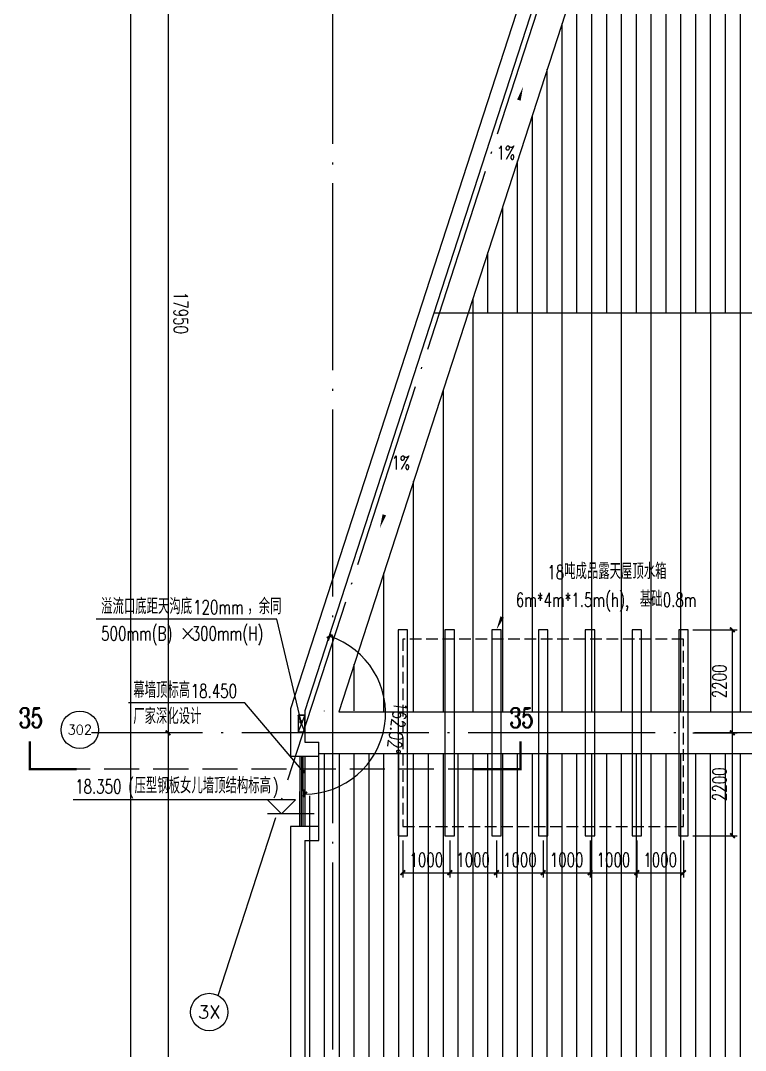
# Model space of a CAD drawing. Extents: x -1313754 to 847533, y 489853 to 941203.
# Drawn here: x 180473 to 195968, y 560081 to 582093 of the extents above; entities that cross this region are included whole.
import ezdxf
from ezdxf.enums import TextEntityAlignment as Align

# ---------------------------------------------------------------- set-up
doc = ezdxf.new("R2010")
doc.units = 0
doc.header["$LTSCALE"] = 1000
doc.header["$MEASUREMENT"] = 0
doc.linetypes.add('DASH', pattern=[0.35, 0.25, -0.1])
doc.linetypes.add('DOTE', pattern=[2.42, 2, -0.2, 0.02, -0.2])
doc.layers.get('Defpoints').update_dxf_attribs({"color": 210})
for name, color, linetype in [('A-AXIS-D', 1, 'Continuous'), ('A-AXIS-DOTE', 14, 'DOTE'), ('A-AXIS-DP', 126, 'Continuous'), ('A-AXIS-SYMB', 3, 'Continuous'), ('A-DRAIN', 142, 'Continuous'), ('A-HATCH-2', 251, 'Continuous'), ('A-LIN-V', 9, 'Continuous'), ('A-SFCE', 30, 'Continuous'), ('A-WINDOW', 140, 'Continuous'), ('AS-COLN', 6, 'Continuous'), ('AS-WALL', 40, 'Continuous'), ('DIM_SYMB', 3, 'Continuous'), ('PUB_TEXT', 7, 'Continuous'), ('虹吸溢流', 3, 'Continuous'), ('虹吸雨水斗', 6, 'Continuous'), ('虹吸雨水标注XT', 7, 'Continuous')]:
    doc.layers.add(name, color=color, linetype=linetype)
doc.styles.add('_TCH_AXIS', font='COMPLEX', dxfattribs={"bigfont": 'GBCBIG'})
doc.styles.add('_TCH_DIM', font='SIMPLEX', dxfattribs={"bigfont": 'GBCBIG'})
doc.styles.add('_TCH_DIM_T3', font='SIMPLEX', dxfattribs={"width": 0.705882, "bigfont": 'GBCBIG'})
doc.styles.add('_TCH_LABEL', font='COMPLEX', dxfattribs={"bigfont": 'GBCBIG'})
doc.styles.add('A-DIM_T3', font='SIMPLEX', dxfattribs={"width": 0.705882, "bigfont": 'GBCBIG'})
doc.dimstyles.new('_TCH_ARCH&&100', dxfattribs={"dimtxt": 297.5, "dimasz": 100, "dimexe": 100, "dimexo": 100, "dimgap": 126.25, "dimtad": 1, "dimdec": 0, "dimzin": 0, "dimdsep": 46, "dimtxsty": '_TCH_DIM_T3', "dimblk": 'ARCHTICK', "dimcen": 0.09, "dimclrt": 7, "dimazin": 2, "dimtfac": 1, "dimtdec": 0, "dimtix": 1, "dimtmove": 2, "dimatfit": 3, "dimfxl": 0, "dimtolj": 1, "dimtzin": 0, "dimarcsym": 0})
doc.dimstyles.new('A-DIM&&100', dxfattribs={"dimtxt": 297.5, "dimasz": 100, "dimexe": 100, "dimexo": 100, "dimgap": 126.25, "dimtad": 1, "dimdec": 0, "dimzin": 0, "dimdsep": 46, "dimtxsty": 'A-DIM_T3', "dimblk": 'ARCHTICK', "dimcen": 0.09, "dimclrt": 7, "dimazin": 2, "dimtfac": 1, "dimtdec": 0, "dimtix": 1, "dimtmove": 2, "dimatfit": 3, "dimfxl": 0, "dimtolj": 1, "dimtzin": 0, "dimarcsym": 0})
pattern_1 = [(90, (-500100, 0), (-317.5, 0), [])]

# ---------------------------------------------------------------- blocks, each defined once
blk = doc.blocks.new('rrrrrrrrrrrrrrrrrrrrr')
at = {"layer": 'A-HATCH-2'}
h = blk.add_hatch(dxfattribs=at)
h.set_pattern_fill('ANSI31', color=256, scale=200, angle=45)
h.set_pattern_definition(pattern_1)
h.paths.add_polyline_path([(-266220, 575845), (-133684.3, 575845), (-128454.2, 575845), (-128454.2, 584370), (-307291.3, 584370), (-310057.3, 575845), (-299145.1, 575845)])
h = blk.add_hatch(dxfattribs=at)
h.set_pattern_fill('ANSI31', color=256, scale=400, angle=45)
h.set_pattern_definition([(90, (-500100, 0), (-635, 0), [])])
h.paths.add_polyline_path([(-266220, 575845), (-133684.3, 575845), (-128454.2, 575845), (-128454.2, 567320), (-313254.2, 567335.8), (-312823.4, 567320), (-310057.3, 575845), (-278850, 575845)])
h = blk.add_hatch(dxfattribs=at)
h.set_pattern_fill('ANSI31', color=256, scale=200, angle=45)
h.set_pattern_definition(pattern_1)
h.paths.add_polyline_path([(-313254.2, 565520), (-313554.2, 565520), (-313554.2, 557895), (-299145.1, 557895), (-266220, 557895), (-133684.3, 557895), (-128454.2, 557895), (-128454.2, 566420), (-313254.2, 566420)])
at = {"layer": 'A-AXIS-SYMB'}
for p, q in [((-314830, 567510), (-317323.4, 567510)), ((-313586.5, 566040), (-314830, 567510)), ((-313750.8, 565440), (-318504.1, 565440)), ((-314050.8, 565140), (-314350.8, 565440)), ((-314050.8, 565140), (-313750.8, 565440)), ((-313350.8, 565140), (-314350.8, 565140))]:
    blk.add_line(p, q, dxfattribs=at)
at = {"layer": 'A-AXIS-SYMB', "const_width": 40}
blk.add_lwpolyline([(-313573.6, 566024.7, 1), (-313599.4, 566055.2, 1)], format="xyb", close=True, dxfattribs=at)
at = {"layer": 'A-LIN-V'}
for points in [[(-307291.3, 584370), (-312823.4, 567320), (-128454.2, 567320)], [(-128454.2, 566420), (-313254.2, 566420)]]:
    blk.add_lwpolyline(points, dxfattribs=at)
at = {"layer": 'A-SFCE'}
for p, q in [((-313254.2, 564570), (-313254.2, 566670)), ((-313554.2, 566370), (-313554.2, 564870)), ((-313554.2, 564570), (-313254.2, 564570))]:
    blk.add_line(p, q, dxfattribs=at)
for points in [[(-128154.2, 548220), (-128154.2, 621419.9), (-296321.3, 621420), (-313854.2, 567383.3), (-313854.2, 566370), (-313254.2, 566370)], [(-313554.2, 564570), (-313554.2, 548519.9), (-128454.2, 548519.9), (-128454.2, 621119.9), (-296103.2, 621120), (-313554.2, 567335.8), (-313554.2, 566670), (-313254.2, 566670)], [(-310793.3, 575845), (-128454.2, 575845)], [(-313351, 566670), (-313254.2, 566670)], [(-313254.2, 564870), (-313854.2, 564870), (-313854.2, 548219.9), (-128154.2, 548219.9)]]:
    blk.add_lwpolyline(points, dxfattribs=at)
at = {"layer": 'A-WINDOW'}
for p, q in [((-313654.2, 564870.3), (-313651.1, 566370)), ((-313621.2, 564870.2), (-313618.1, 566370)), ((-313587.2, 564870.1), (-313584.1, 566370))]:
    blk.add_line(p, q, dxfattribs=at)
at = {"layer": 'PUB_TEXT', "style": '_TCH_DIM'}
for s, height, p in [('幕墙顶标高', 337.59, (-317218.4, 567615)), ('厂家深化设计', 337.59, (-317218.4, 567055)), ('压型钢板女儿墙顶结构标高', 337.589, (-317190.8, 565573.3))]:
    blk.add_text(s, height=height, dxfattribs=at).set_placement(p)
at = {"layer": 'PUB_TEXT', "style": '_TCH_DIM', "width": 0.705882}
for s, p in [('18.450', (-315989.7, 567615)), ('18.350', (-318460.8, 565573.3)), ('(', (-317330.8, 565573.3)), (')', (-314241.8, 565573.3))]:
    blk.add_text(s, height=297.5, dxfattribs=at).set_placement(p)
blk = doc.blocks.new('_ArchTick')
at = {"color": 0, "linetype": 'ByBlock', "const_width": 0.4}
blk.add_lwpolyline([(-0.5, -0.5), (0.5, 0.5)], dxfattribs=at)
blk = doc.blocks.new('*D1349')
at = {"layer": 'A-AXIS-D', "color": 0, "lineweight": -2}
for p, q in [((-94953, -220000), (-95739, -220000)), ((-95639, -220000), (-95639, -237950)), ((-94953, -237950), (-95739, -237950))]:
    blk.add_line(p, q, dxfattribs=at)
at = {"layer": 'Defpoints', "color": 0}
for p in [(-94853, -220000), (-95639, -237950), (-94853, -237950)]:
    blk.add_point(p, dxfattribs=at)
at = {"layer": 'A-AXIS-D', "color": 0, "lineweight": -2, "xscale": 100, "yscale": 100, "zscale": 100}
for p, rotation in [((-95639, -220000), 90), ((-95639, -237950), 270)]:
    blk.add_blockref('_ArchTick', p, dxfattribs=dict(at, rotation=rotation))
at = {"layer": 'A-AXIS-D', "color": 7, "insert": (-95364, -228975), "char_height": 297.5, "attachment_point": 5, "rotation": 270, "style": 'A-DIM_T3'}
blk.add_mtext('\\A1;17950', dxfattribs=at)
blk = doc.blocks.new('*D1350')
at = {"layer": 'A-AXIS-D', "color": 0, "lineweight": -2}
for p, q in [((-94953, -237950), (-95739, -237950)), ((-95639, -237950), (-95639, -255900)), ((-94953, -255900), (-95739, -255900))]:
    blk.add_line(p, q, dxfattribs=at)
at = {"layer": 'Defpoints', "color": 0}
for p in [(-94853, -237950), (-95639, -255900), (-94853, -255900)]:
    blk.add_point(p, dxfattribs=at)
at = {"layer": 'A-AXIS-D', "color": 0, "lineweight": -2, "xscale": 100, "yscale": 100, "zscale": 100}
for p, rotation in [((-95639, -237950), 90), ((-95639, -255900), 270)]:
    blk.add_blockref('_ArchTick', p, dxfattribs=dict(at, rotation=rotation))
at = {"layer": 'A-AXIS-D', "color": 7, "insert": (-95364, -246925), "char_height": 297.5, "attachment_point": 5, "rotation": 270, "style": 'A-DIM_T3'}
blk.add_mtext('\\A1;17950', dxfattribs=at)
blk = doc.blocks.new('*D1409')
at = {"layer": 'A-AXIS-D', "color": 0, "lineweight": -2}
for p, q in [((-95053, -183400), (-96539, -183400)), ((-96439, -183400), (-96439, -256600)), ((-95053, -256600), (-96539, -256600))]:
    blk.add_line(p, q, dxfattribs=at)
at = {"layer": 'Defpoints', "color": 0}
for p in [(-94953, -183400), (-96439, -256600), (-94953, -256600)]:
    blk.add_point(p, dxfattribs=at)
at = {"layer": 'A-AXIS-D', "color": 0, "lineweight": -2, "xscale": 100, "yscale": 100, "zscale": 100}
for p, rotation in [((-96439, -183400), 90), ((-96439, -256600), 270)]:
    blk.add_blockref('_ArchTick', p, dxfattribs=dict(at, rotation=rotation))
at = {"layer": 'A-AXIS-D', "color": 7, "insert": (-96164, -220000), "char_height": 297.5, "attachment_point": 5, "rotation": 270, "style": 'A-DIM_T3'}
blk.add_mtext('\\A1;73200', dxfattribs=at)
blk = doc.blocks.new('*D1489')
at = {"layer": 'A-AXIS-D', "color": 0, "lineweight": -2}
for p, q in [((-92166, -235832), (-92215, -235985)), ((-92718, -239323), (-92718, -239163))]:
    blk.add_line(p, q, dxfattribs=at)
blk.add_arc((-92718, -237534), 1729, 270, 72.0237, dxfattribs=at)
at = {"layer": 'Defpoints', "color": 0}
for p in [(-92135, -235737), (-92718, -237534), (-91319, -238550), (-92718, -239423)]:
    blk.add_point(p, dxfattribs=at)
at = {"layer": 'A-AXIS-D', "color": 0, "lineweight": -2, "xscale": 100, "yscale": 100, "zscale": 100}
for p, rotation in [((-92184, -235889), 162.0237133975118), ((-92718, -239263), 180.0000000000004)]:
    blk.add_blockref('_ArchTick', p, dxfattribs=dict(at, rotation=rotation))
at = {"layer": 'A-AXIS-D', "color": 7, "insert": (-90738, -237847), "char_height": 297.5, "attachment_point": 5, "rotation": 261.0119, "style": 'A-DIM_T3'}
blk.add_mtext('\\A1;162.02°', dxfattribs=at)
blk = doc.blocks.new('溢流口')
at = {"layer": '虹吸雨水标注XT'}
for p, q in [((-250, 98), (250, -98)), ((250, 98), (-250, -98)), ((250, -98), (250, 98))]:
    blk.add_line(p, q, dxfattribs=at)
blk.add_lwpolyline([(-250, 98), (250, 98), (250, -98), (-250, -98)], close=True, dxfattribs=at)
blk = doc.blocks.new('21321423')
at = {"layer": 'A-AXIS-SYMB'}
for p, q in [((185950, 569300), (182090, 569300)), ((186470, 567101), (185950, 569300))]:
    blk.add_line(p, q, dxfattribs=at)
for points in [[(190852, 579520, 0, 0, 0), (191215, 580679, 0, 80, 0), (191125, 580393, 0, 0, 0)], [(188540, 572395, 0, 0, 0), (188153, 571244, 0, 80, 0), (188249, 571528, 0, 0, 0)]]:
    blk.add_lwpolyline(points, format="xyseb", dxfattribs=at)
at = {"layer": 'A-AXIS-SYMB', "const_width": 40}
blk.add_lwpolyline([(186475, 567082, 1), (186465, 567120, 1)], format="xyb", close=True, dxfattribs=at)
at = {"layer": '虹吸溢流', "ltscale": 200, "xscale": -0.70754716981, "yscale": 0.70754716981, "zscale": 0.70754716981, "rotation": 270}
blk.add_blockref('溢流口', (186477, 567070), dxfattribs=at)
at = {"layer": 'PUB_TEXT', "style": '_TCH_DIM', "width": 0.705882}
for s, p in [('1%%%', (190650, 579122)), ('1%%%', (188403, 572495)), ('120mm', (184161, 569405)), ('500mm(B)', (182195, 568845)), ('300mm(H)', (184131, 568845))]:
    blk.add_text(s, height=297.5, dxfattribs=at).set_placement(p)
at = {"layer": 'PUB_TEXT', "style": '_TCH_DIM'}
for s, height, p in [('溢流口底距天沟底', 337.6, (182195, 569405)), ('，余同', 337.6, (185321, 569405)), ('×', 338, (183885, 568845))]:
    blk.add_text(s, height=height, dxfattribs=at).set_placement(p)
blk = doc.blocks.new('*D2530')
at = {"layer": 'A-AXIS-DP', "color": 0, "lineweight": -2}
for p, q in [((194646, 564570), (194646, 563780)), ((195646, 564570), (195646, 563780)), ((194646, 563880), (195646, 563880))]:
    blk.add_line(p, q, dxfattribs=at)
at = {"layer": 'Defpoints', "color": 0}
for p in [(194646, 564670), (195646, 564670), (195646, 563880)]:
    blk.add_point(p, dxfattribs=at)
at = {"layer": 'A-AXIS-DP', "color": 0, "lineweight": -2, "xscale": 100, "yscale": 100, "zscale": 100, "rotation": 180}
blk.add_blockref('_ArchTick', (194646, 563880), dxfattribs=at)
at = {"layer": 'A-AXIS-DP', "color": 0, "lineweight": -2, "xscale": 100, "yscale": 100, "zscale": 100}
blk.add_blockref('_ArchTick', (195646, 563880), dxfattribs=at)
at = {"layer": 'A-AXIS-DP', "color": 7, "insert": (195146, 564155), "char_height": 297.5, "attachment_point": 5, "style": '_TCH_DIM_T3'}
blk.add_mtext('\\A1;1000', dxfattribs=at)
blk = doc.blocks.new('*D2531')
at = {"layer": 'A-AXIS-DP', "color": 0, "lineweight": -2}
for p, q in [((195646, 564570), (195646, 563780)), ((196646, 564570), (196646, 563780)), ((195646, 563880), (196646, 563880))]:
    blk.add_line(p, q, dxfattribs=at)
at = {"layer": 'Defpoints', "color": 0}
for p in [(195646, 564670), (196646, 564670), (196646, 563880)]:
    blk.add_point(p, dxfattribs=at)
at = {"layer": 'A-AXIS-DP', "color": 0, "lineweight": -2, "xscale": 100, "yscale": 100, "zscale": 100, "rotation": 180}
blk.add_blockref('_ArchTick', (195646, 563880), dxfattribs=at)
at = {"layer": 'A-AXIS-DP', "color": 0, "lineweight": -2, "xscale": 100, "yscale": 100, "zscale": 100}
blk.add_blockref('_ArchTick', (196646, 563880), dxfattribs=at)
at = {"layer": 'A-AXIS-DP', "color": 7, "insert": (196146, 564155), "char_height": 297.5, "attachment_point": 5, "style": '_TCH_DIM_T3'}
blk.add_mtext('\\A1;1000', dxfattribs=at)
blk = doc.blocks.new('*D2532')
at = {"layer": 'A-AXIS-DP', "color": 0, "lineweight": -2}
for p, q in [((196646, 564570), (196646, 563780)), ((197646, 564570), (197646, 563780)), ((196646, 563880), (197646, 563880))]:
    blk.add_line(p, q, dxfattribs=at)
at = {"layer": 'Defpoints', "color": 0}
for p in [(196646, 564670), (197646, 564670), (197646, 563880)]:
    blk.add_point(p, dxfattribs=at)
at = {"layer": 'A-AXIS-DP', "color": 0, "lineweight": -2, "xscale": 100, "yscale": 100, "zscale": 100, "rotation": 180}
blk.add_blockref('_ArchTick', (196646, 563880), dxfattribs=at)
at = {"layer": 'A-AXIS-DP', "color": 0, "lineweight": -2, "xscale": 100, "yscale": 100, "zscale": 100}
blk.add_blockref('_ArchTick', (197646, 563880), dxfattribs=at)
at = {"layer": 'A-AXIS-DP', "color": 7, "insert": (197146, 564155), "char_height": 297.5, "attachment_point": 5, "style": '_TCH_DIM_T3'}
blk.add_mtext('\\A1;1000', dxfattribs=at)
blk = doc.blocks.new('*D2533')
at = {"layer": 'A-AXIS-DP', "color": 0, "lineweight": -2}
for p, q in [((197646, 564570), (197646, 563780)), ((198646, 564570), (198646, 563780)), ((197646, 563880), (198646, 563880))]:
    blk.add_line(p, q, dxfattribs=at)
at = {"layer": 'Defpoints', "color": 0}
for p in [(197646, 564670), (198646, 564670), (198646, 563880)]:
    blk.add_point(p, dxfattribs=at)
at = {"layer": 'A-AXIS-DP', "color": 0, "lineweight": -2, "xscale": 100, "yscale": 100, "zscale": 100, "rotation": 180}
blk.add_blockref('_ArchTick', (197646, 563880), dxfattribs=at)
at = {"layer": 'A-AXIS-DP', "color": 0, "lineweight": -2, "xscale": 100, "yscale": 100, "zscale": 100}
blk.add_blockref('_ArchTick', (198646, 563880), dxfattribs=at)
at = {"layer": 'A-AXIS-DP', "color": 7, "insert": (198146, 564155), "char_height": 297.5, "attachment_point": 5, "style": '_TCH_DIM_T3'}
blk.add_mtext('\\A1;1000', dxfattribs=at)
blk = doc.blocks.new('*D2534')
at = {"layer": 'A-AXIS-DP', "color": 0, "lineweight": -2}
for p, q in [((198646, 564570), (198646, 563780)), ((199646, 564570), (199646, 563780)), ((198646, 563880), (199646, 563880))]:
    blk.add_line(p, q, dxfattribs=at)
at = {"layer": 'Defpoints', "color": 0}
for p in [(198646, 564670), (199646, 564670), (199646, 563880)]:
    blk.add_point(p, dxfattribs=at)
at = {"layer": 'A-AXIS-DP', "color": 0, "lineweight": -2, "xscale": 100, "yscale": 100, "zscale": 100, "rotation": 180}
blk.add_blockref('_ArchTick', (198646, 563880), dxfattribs=at)
at = {"layer": 'A-AXIS-DP', "color": 0, "lineweight": -2, "xscale": 100, "yscale": 100, "zscale": 100}
blk.add_blockref('_ArchTick', (199646, 563880), dxfattribs=at)
at = {"layer": 'A-AXIS-DP', "color": 7, "insert": (199146, 564155), "char_height": 297.5, "attachment_point": 5, "style": '_TCH_DIM_T3'}
blk.add_mtext('\\A1;1000', dxfattribs=at)
blk = doc.blocks.new('*D2535')
at = {"layer": 'A-AXIS-DP', "color": 0, "lineweight": -2}
for p, q in [((199646, 564570), (199646, 563780)), ((200646, 564570), (200646, 563780)), ((199646, 563880), (200646, 563880))]:
    blk.add_line(p, q, dxfattribs=at)
at = {"layer": 'Defpoints', "color": 0}
for p in [(199646, 564670), (200646, 564670), (200646, 563880)]:
    blk.add_point(p, dxfattribs=at)
at = {"layer": 'A-AXIS-DP', "color": 0, "lineweight": -2, "xscale": 100, "yscale": 100, "zscale": 100, "rotation": 180}
blk.add_blockref('_ArchTick', (199646, 563880), dxfattribs=at)
at = {"layer": 'A-AXIS-DP', "color": 0, "lineweight": -2, "xscale": 100, "yscale": 100, "zscale": 100}
blk.add_blockref('_ArchTick', (200646, 563880), dxfattribs=at)
at = {"layer": 'A-AXIS-DP', "color": 7, "insert": (200146, 564155), "char_height": 297.5, "attachment_point": 5, "style": '_TCH_DIM_T3'}
blk.add_mtext('\\A1;1000', dxfattribs=at)
blk = doc.blocks.new('*D2536')
at = {"layer": 'A-AXIS-DP', "color": 0, "lineweight": -2}
for p, q in [((200846, 566870), (201790, 566870)), ((201690, 564670), (201690, 566870)), ((200846, 564670), (201790, 564670))]:
    blk.add_line(p, q, dxfattribs=at)
at = {"layer": 'Defpoints', "color": 0}
for p in [(200746, 566870), (201690, 566870), (200746, 564670)]:
    blk.add_point(p, dxfattribs=at)
at = {"layer": 'A-AXIS-DP', "color": 0, "lineweight": -2, "xscale": 100, "yscale": 100, "zscale": 100}
for p, rotation in [((201690, 566870), 90), ((201690, 564670), 270)]:
    blk.add_blockref('_ArchTick', p, dxfattribs=dict(at, rotation=rotation))
at = {"layer": 'A-AXIS-DP', "color": 7, "insert": (201415, 565770), "char_height": 297.5, "attachment_point": 5, "rotation": 90, "style": '_TCH_DIM_T3'}
blk.add_mtext('\\A1;2200', dxfattribs=at)
blk = doc.blocks.new('*D2537')
at = {"layer": 'A-AXIS-DP', "color": 0, "lineweight": -2}
for p, q in [((200846, 569070), (201790, 569070)), ((201690, 566870), (201690, 569070)), ((200846, 566870), (201790, 566870))]:
    blk.add_line(p, q, dxfattribs=at)
at = {"layer": 'Defpoints', "color": 0}
for p in [(200746, 569070), (201690, 569070), (200746, 566870)]:
    blk.add_point(p, dxfattribs=at)
at = {"layer": 'A-AXIS-DP', "color": 0, "lineweight": -2, "xscale": 100, "yscale": 100, "zscale": 100}
for p, rotation in [((201690, 569070), 90), ((201690, 566870), 270)]:
    blk.add_blockref('_ArchTick', p, dxfattribs=dict(at, rotation=rotation))
at = {"layer": 'A-AXIS-DP', "color": 7, "insert": (201415, 567970), "char_height": 297.5, "attachment_point": 5, "rotation": 90, "style": '_TCH_DIM_T3'}
blk.add_mtext('\\A1;2200', dxfattribs=at)
blk = doc.blocks.new('dote')
at = {"layer": 'A-AXIS-D'}
for centre in [(-97524.5, -237885.7), (-94757, -243918.4)]:
    blk.add_circle(centre, 400, dxfattribs=at)
at = {"layer": 'A-AXIS-DOTE', "ltscale": 2}
for p, q in [((-92117.8, -264080), (-92117.8, -177865)), ((98696.4, -237950), (-97273.6, -237950))]:
    blk.add_line(p, q, dxfattribs=at)
blk.add_lwpolyline([(-94568.7, -243562.8), (-72924.8, -176855.6)], dxfattribs=at)
at = {"layer": 'DIM_SYMB', "linetype": 'DASH', "ltscale": 3}
blk.add_line((-88903.6, -238730), (-97793.6, -238730), dxfattribs=at)
at = {"layer": 'DIM_SYMB', "const_width": 50}
for points in [[(-98593.6, -238130), (-98593.6, -238730), (-97593.6, -238730)], [(-89103.6, -238730), (-88103.6, -238730), (-88103.6, -238130)]]:
    blk.add_lwpolyline(points, dxfattribs=at)
at = {"layer": 'PUB_TEXT', "style": '_TCH_LABEL', "width": 0.705882}
for p in [(-98829.3, -237842.5), (-88339.3, -237842.5)]:
    blk.add_text('35', height=425, dxfattribs=at).set_placement(p)
at = {"layer": 'PUB_TEXT', "style": '_TCH_AXIS'}
for s, height, p, p2 in [('302', 206.28, (-97784.8, -237988.9), (-97264.2, -237988.9)), ('3X', 276.42, (-95000.5, -244056.6), (-94513.5, -244056.6))]:
    blk.add_text(s, height=height, dxfattribs=at).set_placement(p, p2, align=Align.FIT)
at = {"layer": 'A-AXIS-D'}
for base, p1, p2, picture, middle in [((-96439.4, -256600.1), (-94953, -183400), (-94953, -256600.1), '*D1409', (-96164.4, -220000)), ((-95639.4, -237950), (-94853, -220000), (-94853, -237950), '*D1349', (-95364.4, -228975)), ((-95639.4, -255900), (-94853, -237950), (-94853, -255900), '*D1350', (-95364.4, -246925))]:
    dim = blk.add_linear_dim(base=base, p1=p1, p2=p2, angle=270, dimstyle='A-DIM&&100', override={"dimgap": 0}, dxfattribs=at)
    dim.commit()
    dim.dimension.update_dxf_attribs({"geometry": picture, "text_midpoint": middle, "dimtype": 161, "text_rotation": 270})
dim = blk.add_angular_dim_3p(base=(-91318.8, -238550.3), center=(-92717.8, -237534.2), p1=(-92717.8, -239423.3), p2=(-92134.8, -235737.3), dimstyle='A-DIM&&100', override={"dimgap": 0}, dxfattribs=at)
dim.commit()
dim.dimension.update_dxf_attribs({"geometry": '*D1489', "text_midpoint": (-90738.3, -237847.3), "dimtype": 165, "text_rotation": 261.01186})
blk = doc.blocks.new('342432')
at = {"layer": 'A-DRAIN'}
blk.add_lwpolyline([(200910, 570020, 0, 0, 0), (197070, 570020, 0, 0, 0), (196645.8, 569070, 0, 80, 0), (196768.1, 569343.9, 0, 0, 0)], format="xyseb", dxfattribs=at)
at = {"layer": 'A-DRAIN', "linetype": 'DASH'}
blk.add_lwpolyline([(194645.8, 564870), (200645.8, 564870), (200645.8, 568870), (194645.8, 568870)], close=True, dxfattribs=at)
at = {"layer": 'AS-COLN'}
for points in [[(194545.8, 564670), (194745.8, 564670), (194745.8, 569070), (194545.8, 569070)], [(195545.8, 564670), (195745.8, 564670), (195745.8, 569070), (195545.8, 569070)], [(196545.8, 564670), (196745.8, 564670), (196745.8, 569070), (196545.8, 569070)], [(197545.8, 564670), (197745.8, 564670), (197745.8, 569070), (197545.8, 569070)], [(198545.8, 564670), (198745.8, 564670), (198745.8, 569070), (198545.8, 569070)], [(199545.8, 564670), (199745.8, 564670), (199745.8, 569070), (199545.8, 569070)], [(200545.8, 564670), (200745.8, 564670), (200745.8, 569070), (200545.8, 569070)]]:
    blk.add_lwpolyline(points, close=True, dxfattribs=at)
at = {"layer": 'PUB_TEXT', "style": '_TCH_DIM', "width": 0.705882}
for s, p in [('18', (197733.9, 570154.8)), ('6m*4m*1.5m(h),', (197059.3, 569560.8)), ('0.8m', (200200.7, 569560.8))]:
    blk.add_text(s, height=297.5, dxfattribs=at).set_placement(p)
at = {"layer": 'PUB_TEXT', "style": '_TCH_DIM'}
for s, p in [('吨成品露天屋顶水箱', (198093.9, 570154.8)), ('基础', (199709.3, 569560.8))]:
    blk.add_text(s, height=337.59, dxfattribs=at).set_placement(p)
at = {"layer": 'A-AXIS-DP'}
for p1, p2, distance, picture, middle in [((200745.8, 566870), (200745.8, 569070), -944.2, '*D2537', (201415, 567970)), ((200745.8, 564670), (200745.8, 566870), -944.2, '*D2536', (201415, 565770)), ((194645.8, 564670), (195645.8, 564670), -790, '*D2530', (195145.8, 564155)), ((195645.8, 564670), (196645.8, 564670), -790, '*D2531', (196145.8, 564155)), ((196645.8, 564670), (197645.8, 564670), -790, '*D2532', (197145.8, 564155)), ((197645.8, 564670), (198645.8, 564670), -790, '*D2533', (198145.8, 564155)), ((198645.8, 564670), (199645.8, 564670), -790, '*D2534', (199145.8, 564155)), ((199645.8, 564670), (200645.8, 564670), -790, '*D2535', (200145.8, 564155))]:
    dim = blk.add_aligned_dim(p1=p1, p2=p2, distance=distance, dimstyle='_TCH_ARCH&&100', dxfattribs=at)
    dim.commit()
    dim.dimension.update_dxf_attribs({"geometry": picture, "text_midpoint": middle})

msp = doc.modelspace()

# ---------------------------------------------------------------- block references
msp.add_blockref('rrrrrrrrrrrrrrrrrrrrr', (500100, 0))
at = {"layer": 'A-DRAIN'}
msp.add_blockref('342432', (-6000, 0), dxfattribs=at)
at = {"layer": 'AS-WALL'}
msp.add_blockref('dote', (279263.6, 804820), dxfattribs=at)
at = {"layer": '虹吸雨水斗', "linetype": 'Continuous'}
msp.add_blockref('21321423', (0, 0), dxfattribs=at)

doc.saveas('drawing.dxf')
